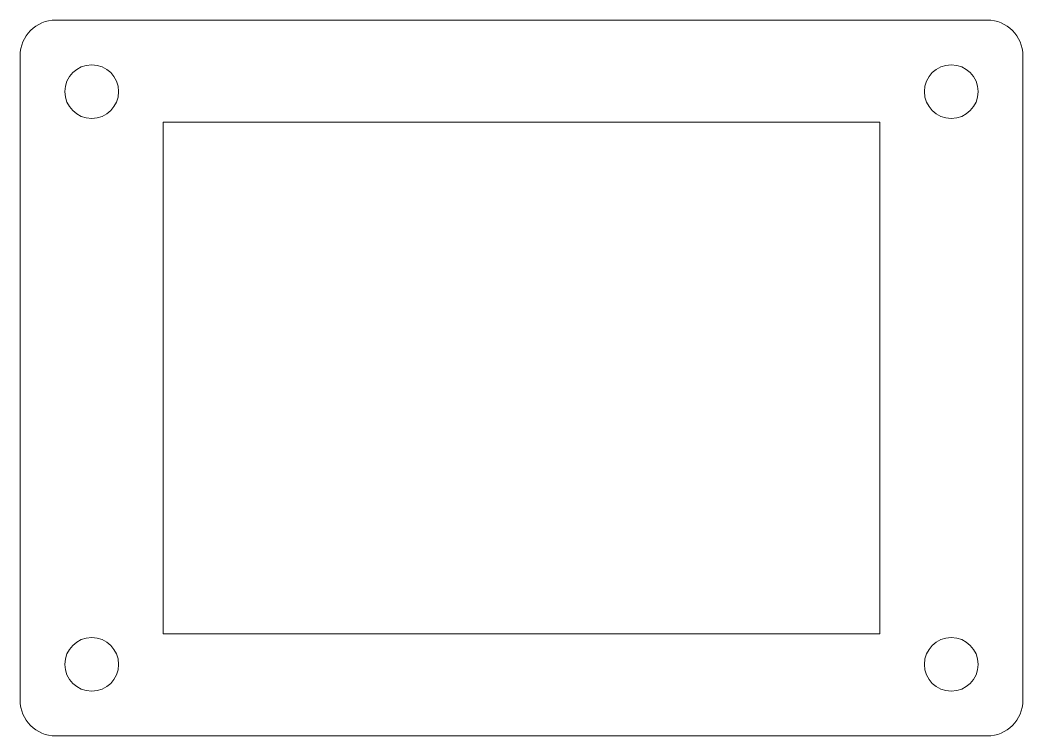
# Model space of a CAD drawing. Header units: millimetres. Extents: x -28 to 28, y -20 to 20.
import ezdxf

# ---------------------------------------------------------------- set-up
doc = ezdxf.new("R2010")
doc.units = ezdxf.units.MM

msp = doc.modelspace()

# ---------------------------------------------------------------- linework, layer by layer
at = {"color": 7, "linetype": 'Continuous', "lineweight": 15}
for p, q in [((26, 20), (-26, 20)), ((-28, 18), (-28, -18)), ((28, -18), (28, 18)), ((-20, 14.286), (-20, -14.286)), ((20, 14.286), (-20, 14.286)), ((20, -14.286), (20, 14.286)), ((-20, -14.286), (20, -14.286)), ((-26, -20), (26, -20))]:
    msp.add_line(p, q, dxfattribs=at)
for centre in [(-24, 16), (24, 16), (-24, -16), (24, -16)]:
    msp.add_circle(centre, 1.5, dxfattribs=at)
for centre, start, end in [((-26, 18), 90, 180), ((26, 18), 0, 90), ((-26, -18), 180, 270), ((26, -18), 270, 0)]:
    msp.add_arc(centre, 2, start, end, dxfattribs=at)

doc.saveas('drawing.dxf')
